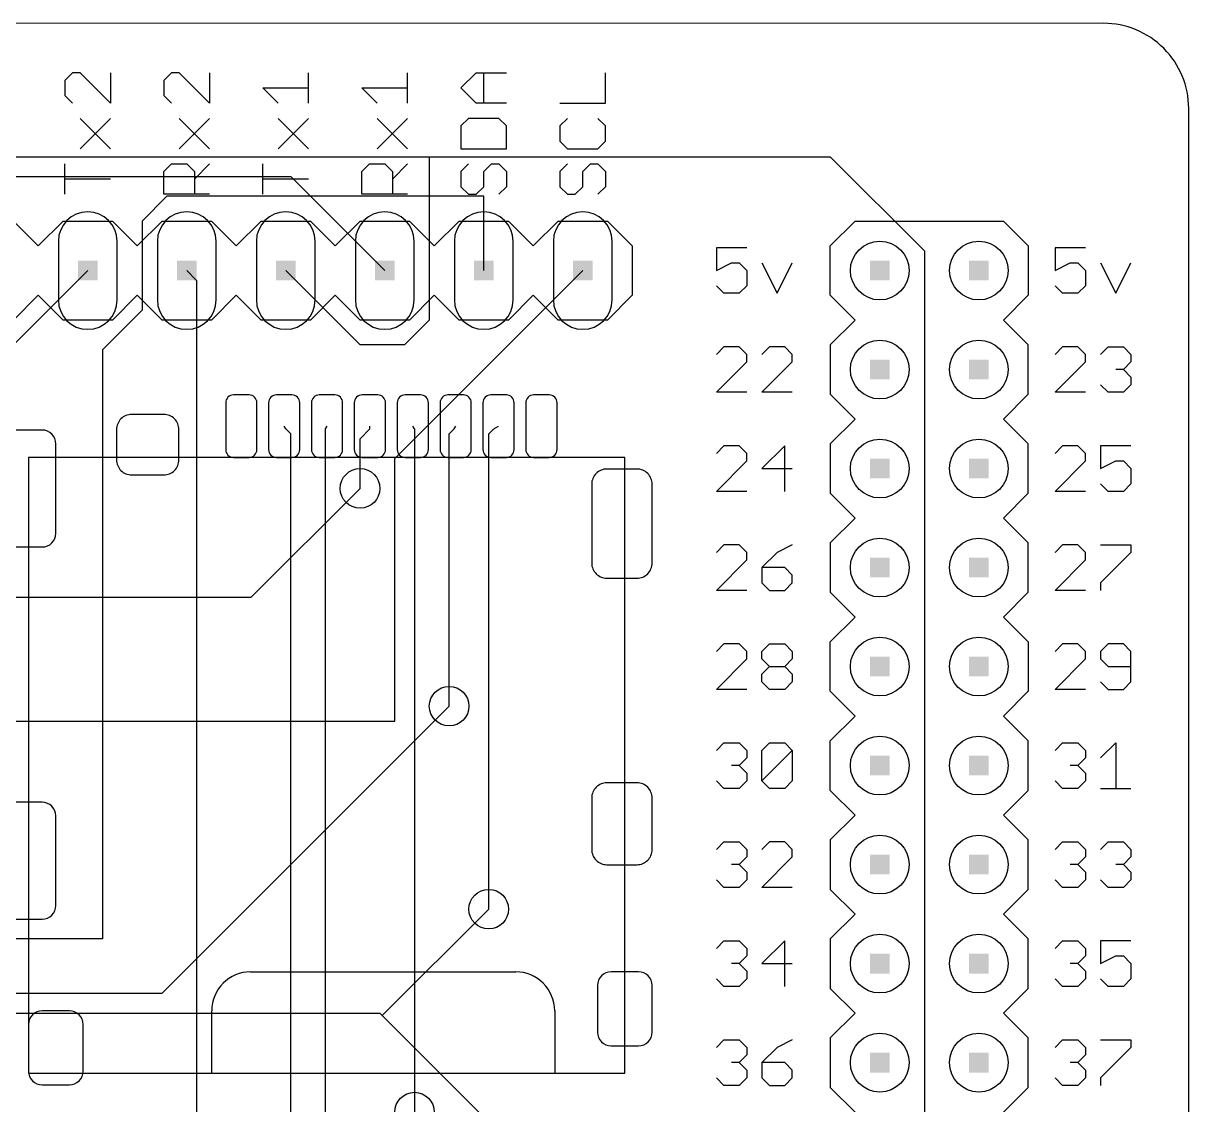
# Model space of a CAD drawing. Extents: x 0 to 3.9, y 0 to 2.37.
# Drawn here: x 2.725 to 3.902, y 1.277 to 2.37 of the extents above; entities that cross this region are included whole.
import ezdxf

# ---------------------------------------------------------------- set-up
doc = ezdxf.new("R2010")
doc.units = 0
for name, color, linetype in [('1', 22, 'CONTINUOUS'), ('16', 175, 'CONTINUOUS'), ('17', 82, 'CONTINUOUS'), ('18', 82, 'CONTINUOUS'), ('20', 7, 'CONTINUOUS'), ('21', 253, 'CONTINUOUS')]:
    doc.layers.add(name, color=color, linetype=linetype)

# ---------------------------------------------------------------- blocks, each defined once
blk = doc.blocks.new('RECT')
blk.add_solid([(-0.5, -0.5), (0.5, -0.5), (-0.5, 0.5), (0.5, 0.5)])
blk = doc.blocks.new('ROUNDP')
blk.add_circle((0, 0), 0.5)
blk = doc.blocks.new('LONGP100')
blk.add_lwpolyline([(-0.5, -0.5), (0.5, -0.5, 1), (0.5, 0.5), (-0.5, 0.5, 1)], format="xyb", close=True)
blk = doc.blocks.new('RECT128000X256000R50')
blk.add_lwpolyline([(0.015748, -0.023622), (0.015748, 0.023622, 0.414214), (0.007874, 0.031496), (-0.007874, 0.031496, 0.414214), (-0.015748, 0.023622), (-0.015748, -0.023622, 0.414214), (-0.007874, -0.031496), (0.007874, -0.031496, 0.414214)], format="xyb", close=True)
blk = doc.blocks.new('RECT248000X448000R50')
blk.add_lwpolyline([(0.030512, -0.039862), (0.030512, 0.039862, 0.414214), (0.015256, 0.055118), (-0.015256, 0.055118, 0.414214), (-0.030512, 0.039862), (-0.030512, -0.039862, 0.414214), (-0.015256, -0.055118), (0.015256, -0.055118, 0.414214)], format="xyb", close=True)
blk = doc.blocks.new('RECT248000X336000R50')
blk.add_lwpolyline([(0.030512, -0.026083), (0.030512, 0.026083, 0.414214), (0.015256, 0.041339), (-0.015256, 0.041339, 0.414214), (-0.030512, 0.026083), (-0.030512, -0.026083, 0.414214), (-0.015256, -0.041339), (0.015256, -0.041339, 0.414214)], format="xyb", close=True)
blk = doc.blocks.new('RECT224000X304000R50')
blk.add_lwpolyline([(0.027559, -0.023622), (0.027559, 0.023622, 0.414214), (0.01378, 0.037402), (-0.01378, 0.037402, 0.414214), (-0.027559, 0.023622), (-0.027559, -0.023622, 0.414214), (-0.01378, -0.037402), (0.01378, -0.037402, 0.414214)], format="xyb", close=True)
blk = doc.blocks.new('RECT224000X480000R50')
blk.add_lwpolyline([(0.027559, -0.045276), (0.027559, 0.045276, 0.414214), (0.01378, 0.059055), (-0.01378, 0.059055, 0.414214), (-0.027559, 0.045276), (-0.027559, -0.045276, 0.414214), (-0.01378, -0.059055), (0.01378, -0.059055, 0.414214)], format="xyb", close=True)
blk = doc.blocks.new('RECT256000X248000R50')
blk.add_lwpolyline([(0.031496, -0.015256), (0.031496, 0.015256, 0.414214), (0.01624, 0.030512), (-0.01624, 0.030512, 0.414214), (-0.031496, 0.015256), (-0.031496, -0.015256, 0.414214), (-0.01624, -0.030512), (0.01624, -0.030512, 0.414214)], format="xyb", close=True)
blk = doc.blocks.new('ROUNDV')
blk.add_circle((0, 0), 0.5)

msp = doc.modelspace()

# ---------------------------------------------------------------- linework, layer by layer
at = {"layer": '1'}
for p, q in [((0.595, 2.235), (3.54, 2.235)), ((3.54, 2.235), (3.635, 2.14)), ((2.87, 2.195), (2.845, 2.17)), ((3.19, 2.195), (2.87, 2.195)), ((3.19, 2.12), (3.19, 2.195)), ((2.845, 2.17), (2.845, 2.08)), ((3.635, 2.14), (3.635, 0.875)), ((2.89, 2.12), (2.9, 2.11)), ((2.9, 2.11), (2.9, 1.07)), ((2.845, 2.08), (2.805, 2.04)), ((2.805, 2.04), (2.805, 1.445)), ((2.99, 1.96), (2.988386, 1.962835)), ((2.995, 1.955), (2.99, 1.96)), ((2.995, 0.835), (2.995, 1.955)), ((3.03, 1.96), (3.031693, 1.962835)), ((3.03, 1.23), (3.03, 1.96)), ((3.065, 1.95), (3.075, 1.96)), ((3.075, 1.96), (3.075, 1.962835)), ((3.12, 1.96), (3.118307, 1.962835)), ((3.12, 1.96), (3.12, 1.27)), ((3.155, 1.955), (3.16, 1.96)), ((3.155, 1.68), (3.155, 1.955)), ((3.16, 1.96), (3.161614, 1.962835)), ((3.195, 1.955), (3.2, 1.96)), ((3.195, 1.475), (3.195, 1.955)), ((3.2, 1.96), (3.204921, 1.962835)), ((3.065, 1.9), (3.065, 1.95)), ((2.805, 1.445), (2.375, 1.445))]:
    msp.add_line(p, q, dxfattribs=at)
at = {"layer": '16'}
for p, q in [((0.52, 2.235), (3.135, 2.235)), ((3.135, 2.235), (3.135, 2.07)), ((0.53, 2.215), (2.995, 2.215)), ((2.995, 2.215), (3.09, 2.12)), ((2.79, 2.12), (2.715, 2.045)), ((3.065, 2.045), (2.99, 2.12)), ((3.1, 1.93), (3.29, 2.12)), ((3.135, 2.07), (3.11, 2.045)), ((3.11, 2.045), (3.065, 2.045)), ((3.1, 1.665), (3.1, 1.93)), ((2.955, 1.79), (3.065, 1.9)), ((2.68, 1.79), (2.955, 1.79)), ((2.865, 1.39), (3.155, 1.68)), ((2.4, 1.665), (3.1, 1.665)), ((3.0875, 1.3675), (3.195, 1.475)), ((1.475, 1.39), (2.865, 1.39)), ((2.44, 1.37), (3.085, 1.37)), ((3.085, 1.37), (3.0875, 1.3675)), ((3.0875, 1.3675), (3.405, 1.05))]:
    msp.add_line(p, q, dxfattribs=at)
at = {"layer": '20'}
for p, q in [((3.815916, 2.369717), (0.053705, 2.369608)), ((3.902008, 0.094063), (3.902008, 2.283628))]:
    msp.add_line(p, q, dxfattribs=at)
msp.add_arc((3.815918, 2.283628), 0.086089, 360, 90.001638, dxfattribs=at)
at = {"layer": '21'}
for p, q in [((2.774634, 2.319771), (2.766961, 2.312098)), ((2.782307, 2.319771), (2.774634, 2.319771)), ((2.813, 2.289078), (2.782307, 2.319771)), ((2.813, 2.319771), (2.813, 2.289078)), ((2.874634, 2.319771), (2.866961, 2.312098)), ((2.882307, 2.319771), (2.874634, 2.319771)), ((2.913, 2.289078), (2.882307, 2.319771)), ((2.913, 2.319771), (2.913, 2.289078)), ((3.013, 2.289078), (3.013, 2.319771)), ((3.113, 2.289078), (3.113, 2.319771)), ((3.166961, 2.304425), (3.182307, 2.319771)), ((3.182307, 2.319771), (3.213, 2.319771)), ((3.18998, 2.289078), (3.18998, 2.319771)), ((3.313, 2.289078), (3.313, 2.319771)), ((2.766961, 2.312098), (2.766961, 2.296752)), ((2.866961, 2.312098), (2.866961, 2.296752)), ((2.766961, 2.296752), (2.774634, 2.289078)), ((2.866961, 2.296752), (2.874634, 2.289078)), ((2.982307, 2.289078), (2.966961, 2.304425)), ((2.966961, 2.304425), (3.013, 2.304425)), ((3.082307, 2.289078), (3.066961, 2.304425)), ((3.066961, 2.304425), (3.113, 2.304425)), ((3.182307, 2.289078), (3.166961, 2.304425)), ((3.213, 2.289078), (3.182307, 2.289078)), ((3.266961, 2.289078), (3.313, 2.289078)), ((2.782307, 2.243039), (2.813, 2.273732)), ((2.813, 2.243039), (2.782307, 2.273732)), ((2.882307, 2.243039), (2.913, 2.273732)), ((2.913, 2.243039), (2.882307, 2.273732)), ((2.982307, 2.243039), (3.013, 2.273732)), ((3.013, 2.243039), (2.982307, 2.273732)), ((3.082307, 2.243039), (3.113, 2.273732)), ((3.113, 2.243039), (3.082307, 2.273732)), ((3.174634, 2.273732), (3.166961, 2.266059)), ((3.205327, 2.273732), (3.174634, 2.273732)), ((3.213, 2.266059), (3.205327, 2.273732)), ((3.274634, 2.273732), (3.266961, 2.266059)), ((3.313, 2.266059), (3.305327, 2.273732)), ((3.166961, 2.266059), (3.166961, 2.243039)), ((3.213, 2.243039), (3.213, 2.266059)), ((3.266961, 2.266059), (3.266961, 2.250712)), ((3.313, 2.250712), (3.313, 2.266059)), ((3.266961, 2.250712), (3.274634, 2.243039)), ((3.305327, 2.243039), (3.313, 2.250712)), ((3.166961, 2.243039), (3.213, 2.243039)), ((3.274634, 2.243039), (3.305327, 2.243039)), ((2.766961, 2.197), (2.766961, 2.227693)), ((2.866961, 2.22002), (2.874634, 2.227693)), ((2.874634, 2.227693), (2.88998, 2.227693)), ((2.88998, 2.227693), (2.897654, 2.22002)), ((2.897654, 2.212346), (2.913, 2.227693)), ((2.966961, 2.197), (2.966961, 2.227693)), ((3.066961, 2.22002), (3.074634, 2.227693)), ((3.074634, 2.227693), (3.08998, 2.227693)), ((3.08998, 2.227693), (3.097654, 2.22002)), ((3.097654, 2.212346), (3.113, 2.227693)), ((3.174634, 2.227693), (3.166961, 2.22002)), ((3.18998, 2.22002), (3.197654, 2.227693)), ((3.197654, 2.227693), (3.205327, 2.227693)), ((3.205327, 2.227693), (3.213, 2.22002)), ((3.274634, 2.227693), (3.266961, 2.22002)), ((3.28998, 2.22002), (3.297654, 2.227693)), ((3.297654, 2.227693), (3.305327, 2.227693)), ((3.305327, 2.227693), (3.313, 2.22002)), ((2.866961, 2.197), (2.866961, 2.22002)), ((2.897654, 2.22002), (2.897654, 2.197)), ((3.066961, 2.197), (3.066961, 2.22002)), ((3.097654, 2.22002), (3.097654, 2.197)), ((3.166961, 2.22002), (3.166961, 2.204673)), ((3.18998, 2.204673), (3.18998, 2.22002)), ((3.213, 2.22002), (3.213, 2.204673)), ((3.266961, 2.22002), (3.266961, 2.204673)), ((3.28998, 2.204673), (3.28998, 2.22002)), ((3.313, 2.22002), (3.313, 2.204673)), ((2.813, 2.212346), (2.766961, 2.212346)), ((3.013, 2.212346), (2.966961, 2.212346)), ((3.166961, 2.204673), (3.174634, 2.197)), ((3.182307, 2.197), (3.18998, 2.204673)), ((3.213, 2.204673), (3.205327, 2.197)), ((3.266961, 2.204673), (3.274634, 2.197)), ((3.282307, 2.197), (3.28998, 2.204673)), ((3.313, 2.204673), (3.305327, 2.197)), ((2.913, 2.197), (2.866961, 2.197)), ((3.113, 2.197), (3.066961, 2.197)), ((3.174634, 2.197), (3.182307, 2.197)), ((3.274634, 2.197), (3.282307, 2.197)), ((2.715, 2.17), (2.74, 2.145)), ((2.74, 2.145), (2.765, 2.17)), ((2.765, 2.17), (2.815, 2.17)), ((2.815, 2.17), (2.84, 2.145)), ((2.84, 2.145), (2.865, 2.17)), ((2.865, 2.17), (2.915, 2.17)), ((2.915, 2.17), (2.94, 2.145)), ((2.94, 2.145), (2.965, 2.17)), ((2.965, 2.17), (3.015, 2.17)), ((3.015, 2.17), (3.04, 2.145)), ((3.04, 2.145), (3.065, 2.17)), ((3.065, 2.17), (3.115, 2.17)), ((3.115, 2.17), (3.14, 2.145)), ((3.14, 2.145), (3.165, 2.17)), ((3.165, 2.17), (3.215, 2.17)), ((3.215, 2.17), (3.24, 2.145)), ((3.24, 2.145), (3.265, 2.17)), ((3.265, 2.17), (3.315, 2.17)), ((3.315, 2.17), (3.34, 2.145)), ((3.54, 2.145), (3.565, 2.17)), ((3.565, 2.17), (3.715, 2.17)), ((3.715, 2.17), (3.74, 2.145)), ((3.34, 2.145), (3.34, 2.095)), ((3.455614, 2.143039), (3.424921, 2.143039)), ((3.424921, 2.143039), (3.424921, 2.12002)), ((3.54, 2.095), (3.54, 2.145)), ((3.74, 2.145), (3.74, 2.095)), ((3.797693, 2.143039), (3.767, 2.143039)), ((3.767, 2.143039), (3.767, 2.12002)), ((3.424921, 2.12002), (3.440268, 2.127693)), ((3.440268, 2.127693), (3.447941, 2.127693)), ((3.447941, 2.127693), (3.455614, 2.12002)), ((3.455614, 2.12002), (3.455614, 2.104673)), ((3.470961, 2.127693), (3.486307, 2.097)), ((3.486307, 2.097), (3.501653, 2.127693)), ((3.767, 2.12002), (3.782346, 2.127693)), ((3.782346, 2.127693), (3.79002, 2.127693)), ((3.79002, 2.127693), (3.797693, 2.12002)), ((3.797693, 2.12002), (3.797693, 2.104673)), ((3.813039, 2.127693), (3.828386, 2.097)), ((3.828386, 2.097), (3.843732, 2.127693)), ((3.432594, 2.097), (3.424921, 2.104673)), ((3.447941, 2.097), (3.432594, 2.097)), ((3.455614, 2.104673), (3.447941, 2.097)), ((3.774673, 2.097), (3.767, 2.104673)), ((3.79002, 2.097), (3.774673, 2.097)), ((3.797693, 2.104673), (3.79002, 2.097)), ((2.74, 2.095), (2.715, 2.07)), ((2.765, 2.07), (2.74, 2.095)), ((2.84, 2.095), (2.815, 2.07)), ((2.865, 2.07), (2.84, 2.095)), ((2.94, 2.095), (2.915, 2.07)), ((2.965, 2.07), (2.94, 2.095)), ((3.04, 2.095), (3.015, 2.07)), ((3.065, 2.07), (3.04, 2.095)), ((3.14, 2.095), (3.115, 2.07)), ((3.165, 2.07), (3.14, 2.095)), ((3.24, 2.095), (3.215, 2.07)), ((3.265, 2.07), (3.24, 2.095)), ((3.34, 2.095), (3.315, 2.07)), ((3.54, 2.095), (3.565, 2.07)), ((3.74, 2.095), (3.715, 2.07)), ((2.815, 2.07), (2.765, 2.07)), ((2.915, 2.07), (2.865, 2.07)), ((3.015, 2.07), (2.965, 2.07)), ((3.115, 2.07), (3.065, 2.07)), ((3.215, 2.07), (3.165, 2.07)), ((3.315, 2.07), (3.265, 2.07)), ((3.565, 2.07), (3.54, 2.045)), ((3.74, 2.045), (3.715, 2.07)), ((3.432594, 2.043039), (3.424921, 2.035366)), ((3.447941, 2.043039), (3.432594, 2.043039)), ((3.455614, 2.035366), (3.447941, 2.043039)), ((3.478634, 2.043039), (3.470961, 2.035366)), ((3.49398, 2.043039), (3.478634, 2.043039)), ((3.501653, 2.035366), (3.49398, 2.043039)), ((3.54, 2.045), (3.54, 1.995)), ((3.74, 1.995), (3.74, 2.045)), ((3.774673, 2.043039), (3.767, 2.035366)), ((3.79002, 2.043039), (3.774673, 2.043039)), ((3.797693, 2.035366), (3.79002, 2.043039)), ((3.813039, 2.035366), (3.820712, 2.043039)), ((3.820712, 2.043039), (3.836059, 2.043039)), ((3.836059, 2.043039), (3.843732, 2.035366)), ((3.424921, 1.997), (3.455614, 2.027693)), ((3.455614, 2.027693), (3.455614, 2.035366)), ((3.470961, 1.997), (3.501653, 2.027693)), ((3.501653, 2.027693), (3.501653, 2.035366)), ((3.767, 1.997), (3.797693, 2.027693)), ((3.797693, 2.027693), (3.797693, 2.035366)), ((3.843732, 2.027693), (3.836059, 2.02002)), ((3.843732, 2.035366), (3.843732, 2.027693)), ((3.836059, 2.02002), (3.828386, 2.02002)), ((3.836059, 2.02002), (3.843732, 2.012346)), ((3.820712, 1.997), (3.813039, 2.004673)), ((3.843732, 2.004673), (3.836059, 1.997)), ((3.843732, 2.012346), (3.843732, 2.004673)), ((3.455614, 1.997), (3.424921, 1.997)), ((3.501653, 1.997), (3.470961, 1.997)), ((3.54, 1.995), (3.565, 1.97)), ((3.715, 1.97), (3.74, 1.995)), ((3.797693, 1.997), (3.767, 1.997)), ((3.836059, 1.997), (3.820712, 1.997)), ((3.565, 1.97), (3.54, 1.945)), ((3.74, 1.945), (3.715, 1.97)), ((3.432594, 1.943039), (3.424921, 1.935366)), ((3.447941, 1.943039), (3.432594, 1.943039)), ((3.455614, 1.935366), (3.447941, 1.943039)), ((3.49398, 1.943039), (3.470961, 1.92002)), ((3.49398, 1.897), (3.49398, 1.943039)), ((3.54, 1.945), (3.54, 1.895)), ((3.74, 1.895), (3.74, 1.945)), ((3.774673, 1.943039), (3.767, 1.935366)), ((3.79002, 1.943039), (3.774673, 1.943039)), ((3.797693, 1.935366), (3.79002, 1.943039)), ((3.843732, 1.943039), (3.813039, 1.943039)), ((3.813039, 1.943039), (3.813039, 1.92002)), ((3.33248, 1.931339), (2.730118, 1.931339)), ((2.730118, 1.931339), (2.730118, 1.309291)), ((3.33248, 1.309291), (3.33248, 1.931339)), ((3.455614, 1.927693), (3.455614, 1.935366)), ((3.797693, 1.927693), (3.797693, 1.935366)), ((3.424921, 1.897), (3.455614, 1.927693)), ((3.470961, 1.92002), (3.501653, 1.92002)), ((3.767, 1.897), (3.797693, 1.927693)), ((3.813039, 1.92002), (3.828386, 1.927693)), ((3.828386, 1.927693), (3.836059, 1.927693)), ((3.836059, 1.927693), (3.843732, 1.92002)), ((3.843732, 1.92002), (3.843732, 1.904673)), ((3.455614, 1.897), (3.424921, 1.897)), ((3.797693, 1.897), (3.767, 1.897)), ((3.820712, 1.897), (3.813039, 1.904673)), ((3.836059, 1.897), (3.820712, 1.897)), ((3.843732, 1.904673), (3.836059, 1.897)), ((3.54, 1.895), (3.565, 1.87)), ((3.715, 1.87), (3.74, 1.895)), ((3.565, 1.87), (3.54, 1.845)), ((3.74, 1.845), (3.715, 1.87)), ((3.432594, 1.843039), (3.424921, 1.835366)), ((3.447941, 1.843039), (3.432594, 1.843039)), ((3.455614, 1.835366), (3.447941, 1.843039)), ((3.501653, 1.843039), (3.486307, 1.835366)), ((3.54, 1.845), (3.54, 1.795)), ((3.74, 1.795), (3.74, 1.845)), ((3.774673, 1.843039), (3.767, 1.835366)), ((3.79002, 1.843039), (3.774673, 1.843039)), ((3.797693, 1.835366), (3.79002, 1.843039)), ((3.813039, 1.843039), (3.843732, 1.843039)), ((3.843732, 1.843039), (3.843732, 1.835366)), ((3.424921, 1.797), (3.455614, 1.827693)), ((3.455614, 1.827693), (3.455614, 1.835366)), ((3.486307, 1.835366), (3.470961, 1.82002)), ((3.767, 1.797), (3.797693, 1.827693)), ((3.797693, 1.827693), (3.797693, 1.835366)), ((3.843732, 1.835366), (3.813039, 1.804673)), ((3.470961, 1.82002), (3.470961, 1.804673)), ((3.49398, 1.82002), (3.470961, 1.82002)), ((3.501653, 1.812346), (3.49398, 1.82002)), ((3.470961, 1.804673), (3.478634, 1.797)), ((3.49398, 1.797), (3.501653, 1.804673)), ((3.501653, 1.804673), (3.501653, 1.812346)), ((3.813039, 1.804673), (3.813039, 1.797)), ((3.455614, 1.797), (3.424921, 1.797)), ((3.478634, 1.797), (3.49398, 1.797)), ((3.54, 1.795), (3.565, 1.77)), ((3.715, 1.77), (3.74, 1.795)), ((3.797693, 1.797), (3.767, 1.797)), ((3.54, 1.745), (3.565, 1.77)), ((3.74, 1.745), (3.715, 1.77)), ((3.432594, 1.743039), (3.424921, 1.735366)), ((3.447941, 1.743039), (3.432594, 1.743039)), ((3.455614, 1.735366), (3.447941, 1.743039)), ((3.470961, 1.735366), (3.478634, 1.743039)), ((3.478634, 1.743039), (3.49398, 1.743039)), ((3.49398, 1.743039), (3.501653, 1.735366)), ((3.54, 1.695), (3.54, 1.745)), ((3.74, 1.745), (3.74, 1.695)), ((3.774673, 1.743039), (3.767, 1.735366)), ((3.79002, 1.743039), (3.774673, 1.743039)), ((3.797693, 1.735366), (3.79002, 1.743039)), ((3.820712, 1.743039), (3.813039, 1.735366)), ((3.836059, 1.743039), (3.820712, 1.743039)), ((3.843732, 1.735366), (3.836059, 1.743039)), ((3.455614, 1.727693), (3.455614, 1.735366)), ((3.470961, 1.727693), (3.470961, 1.735366)), ((3.501653, 1.735366), (3.501653, 1.727693)), ((3.797693, 1.727693), (3.797693, 1.735366)), ((3.813039, 1.735366), (3.813039, 1.727693)), ((3.843732, 1.704673), (3.843732, 1.735366)), ((3.424921, 1.697), (3.455614, 1.727693)), ((3.478634, 1.72002), (3.470961, 1.727693)), ((3.470961, 1.712346), (3.478634, 1.72002)), ((3.478634, 1.72002), (3.49398, 1.72002)), ((3.501653, 1.727693), (3.49398, 1.72002)), ((3.49398, 1.72002), (3.501653, 1.712346)), ((3.767, 1.697), (3.797693, 1.727693)), ((3.813039, 1.727693), (3.820712, 1.72002)), ((3.820712, 1.72002), (3.843732, 1.72002)), ((3.470961, 1.704673), (3.470961, 1.712346)), ((3.501653, 1.712346), (3.501653, 1.704673)), ((3.455614, 1.697), (3.424921, 1.697)), ((3.478634, 1.697), (3.470961, 1.704673)), ((3.49398, 1.697), (3.478634, 1.697)), ((3.501653, 1.704673), (3.49398, 1.697)), ((3.797693, 1.697), (3.767, 1.697)), ((3.813039, 1.704673), (3.820712, 1.697)), ((3.820712, 1.697), (3.836059, 1.697)), ((3.836059, 1.697), (3.843732, 1.704673)), ((3.565, 1.67), (3.54, 1.695)), ((3.74, 1.695), (3.715, 1.67)), ((3.54, 1.645), (3.565, 1.67)), ((3.74, 1.645), (3.715, 1.67)), ((3.424921, 1.635366), (3.432594, 1.643039)), ((3.432594, 1.643039), (3.447941, 1.643039)), ((3.447941, 1.643039), (3.455614, 1.635366)), ((3.470961, 1.635366), (3.478634, 1.643039)), ((3.478634, 1.643039), (3.49398, 1.643039)), ((3.49398, 1.643039), (3.501653, 1.635366)), ((3.54, 1.595), (3.54, 1.645)), ((3.74, 1.595), (3.74, 1.645)), ((3.767, 1.635366), (3.774673, 1.643039)), ((3.774673, 1.643039), (3.79002, 1.643039)), ((3.79002, 1.643039), (3.797693, 1.635366)), ((3.813039, 1.627693), (3.828386, 1.643039)), ((3.828386, 1.643039), (3.828386, 1.597)), ((3.455614, 1.627693), (3.447941, 1.62002)), ((3.455614, 1.635366), (3.455614, 1.627693)), ((3.470961, 1.604673), (3.470961, 1.635366)), ((3.470961, 1.604673), (3.501653, 1.635366)), ((3.501653, 1.635366), (3.501653, 1.604673)), ((3.797693, 1.627693), (3.79002, 1.62002)), ((3.797693, 1.635366), (3.797693, 1.627693)), ((3.447941, 1.62002), (3.440268, 1.62002)), ((3.447941, 1.62002), (3.455614, 1.612346)), ((3.79002, 1.62002), (3.782346, 1.62002)), ((3.79002, 1.62002), (3.797693, 1.612346)), ((3.432594, 1.597), (3.424921, 1.604673)), ((3.455614, 1.604673), (3.447941, 1.597)), ((3.455614, 1.612346), (3.455614, 1.604673)), ((3.478634, 1.597), (3.470961, 1.604673)), ((3.501653, 1.604673), (3.49398, 1.597)), ((3.774673, 1.597), (3.767, 1.604673)), ((3.797693, 1.604673), (3.79002, 1.597)), ((3.797693, 1.612346), (3.797693, 1.604673)), ((3.447941, 1.597), (3.432594, 1.597)), ((3.49398, 1.597), (3.478634, 1.597)), ((3.54, 1.595), (3.565, 1.57)), ((3.715, 1.57), (3.74, 1.595)), ((3.79002, 1.597), (3.774673, 1.597)), ((3.813039, 1.597), (3.843732, 1.597)), ((3.565, 1.57), (3.54, 1.545)), ((3.74, 1.545), (3.715, 1.57)), ((3.424921, 1.535366), (3.432594, 1.543039)), ((3.432594, 1.543039), (3.447941, 1.543039)), ((3.447941, 1.543039), (3.455614, 1.535366)), ((3.478634, 1.543039), (3.470961, 1.535366)), ((3.49398, 1.543039), (3.478634, 1.543039)), ((3.501653, 1.535366), (3.49398, 1.543039)), ((3.54, 1.545), (3.54, 1.495)), ((3.74, 1.495), (3.74, 1.545)), ((3.767, 1.535366), (3.774673, 1.543039)), ((3.774673, 1.543039), (3.79002, 1.543039)), ((3.79002, 1.543039), (3.797693, 1.535366)), ((3.813039, 1.535366), (3.820712, 1.543039)), ((3.820712, 1.543039), (3.836059, 1.543039)), ((3.836059, 1.543039), (3.843732, 1.535366)), ((3.455614, 1.535366), (3.455614, 1.527693)), ((3.501653, 1.527693), (3.501653, 1.535366)), ((3.797693, 1.535366), (3.797693, 1.527693)), ((3.843732, 1.535366), (3.843732, 1.527693)), ((3.447941, 1.52002), (3.440268, 1.52002)), ((3.455614, 1.527693), (3.447941, 1.52002)), ((3.447941, 1.52002), (3.455614, 1.512346)), ((3.470961, 1.497), (3.501653, 1.527693)), ((3.79002, 1.52002), (3.782346, 1.52002)), ((3.797693, 1.527693), (3.79002, 1.52002)), ((3.79002, 1.52002), (3.797693, 1.512346)), ((3.836059, 1.52002), (3.828386, 1.52002)), ((3.843732, 1.527693), (3.836059, 1.52002)), ((3.836059, 1.52002), (3.843732, 1.512346)), ((3.455614, 1.512346), (3.455614, 1.504673)), ((3.797693, 1.512346), (3.797693, 1.504673)), ((3.843732, 1.512346), (3.843732, 1.504673)), ((3.432594, 1.497), (3.424921, 1.504673)), ((3.447941, 1.497), (3.432594, 1.497)), ((3.455614, 1.504673), (3.447941, 1.497)), ((3.501653, 1.497), (3.470961, 1.497)), ((3.54, 1.495), (3.565, 1.47)), ((3.715, 1.47), (3.74, 1.495)), ((3.774673, 1.497), (3.767, 1.504673)), ((3.79002, 1.497), (3.774673, 1.497)), ((3.797693, 1.504673), (3.79002, 1.497)), ((3.820712, 1.497), (3.813039, 1.504673)), ((3.836059, 1.497), (3.820712, 1.497)), ((3.843732, 1.504673), (3.836059, 1.497)), ((3.565, 1.47), (3.54, 1.445)), ((3.74, 1.445), (3.715, 1.47)), ((3.424921, 1.435366), (3.432594, 1.443039)), ((3.432594, 1.443039), (3.447941, 1.443039)), ((3.447941, 1.443039), (3.455614, 1.435366)), ((3.49398, 1.443039), (3.470961, 1.42002)), ((3.49398, 1.397), (3.49398, 1.443039)), ((3.54, 1.445), (3.54, 1.395)), ((3.74, 1.395), (3.74, 1.445)), ((3.767, 1.435366), (3.774673, 1.443039)), ((3.774673, 1.443039), (3.79002, 1.443039)), ((3.79002, 1.443039), (3.797693, 1.435366)), ((3.843732, 1.443039), (3.813039, 1.443039)), ((3.813039, 1.443039), (3.813039, 1.42002)), ((3.455614, 1.427693), (3.447941, 1.42002)), ((3.455614, 1.435366), (3.455614, 1.427693)), ((3.797693, 1.427693), (3.79002, 1.42002)), ((3.797693, 1.435366), (3.797693, 1.427693)), ((3.813039, 1.42002), (3.828386, 1.427693)), ((3.828386, 1.427693), (3.836059, 1.427693)), ((3.836059, 1.427693), (3.843732, 1.42002)), ((3.447941, 1.42002), (3.440268, 1.42002)), ((3.447941, 1.42002), (3.455614, 1.412346)), ((3.470961, 1.42002), (3.501653, 1.42002)), ((3.79002, 1.42002), (3.782346, 1.42002)), ((3.79002, 1.42002), (3.797693, 1.412346)), ((3.843732, 1.42002), (3.843732, 1.404673)), ((2.954528, 1.411654), (3.222244, 1.411654)), ((3.432594, 1.397), (3.424921, 1.404673)), ((3.455614, 1.404673), (3.447941, 1.397)), ((3.455614, 1.412346), (3.455614, 1.404673)), ((3.774673, 1.397), (3.767, 1.404673)), ((3.797693, 1.404673), (3.79002, 1.397)), ((3.797693, 1.412346), (3.797693, 1.404673)), ((3.820712, 1.397), (3.813039, 1.404673)), ((3.843732, 1.404673), (3.836059, 1.397)), ((3.447941, 1.397), (3.432594, 1.397)), ((3.54, 1.395), (3.565, 1.37)), ((3.715, 1.37), (3.74, 1.395)), ((3.79002, 1.397), (3.774673, 1.397)), ((3.836059, 1.397), (3.820712, 1.397)), ((2.915157, 1.309291), (2.915157, 1.372283)), ((3.261614, 1.372283), (3.261614, 1.309291)), ((3.565, 1.37), (3.54, 1.345)), ((3.74, 1.345), (3.715, 1.37)), ((3.424921, 1.335366), (3.432594, 1.343039)), ((3.432594, 1.343039), (3.447941, 1.343039)), ((3.447941, 1.343039), (3.455614, 1.335366)), ((3.501653, 1.343039), (3.486307, 1.335366)), ((3.54, 1.345), (3.54, 1.295)), ((3.74, 1.295), (3.74, 1.345)), ((3.767, 1.335366), (3.774673, 1.343039)), ((3.774673, 1.343039), (3.79002, 1.343039)), ((3.79002, 1.343039), (3.797693, 1.335366)), ((3.813039, 1.343039), (3.843732, 1.343039)), ((3.843732, 1.343039), (3.843732, 1.335366)), ((3.455614, 1.335366), (3.455614, 1.327693)), ((3.486307, 1.335366), (3.470961, 1.32002)), ((3.797693, 1.335366), (3.797693, 1.327693)), ((3.843732, 1.335366), (3.813039, 1.304673)), ((3.447941, 1.32002), (3.440268, 1.32002)), ((3.455614, 1.327693), (3.447941, 1.32002)), ((3.447941, 1.32002), (3.455614, 1.312346)), ((3.470961, 1.32002), (3.470961, 1.304673)), ((3.49398, 1.32002), (3.470961, 1.32002)), ((3.501653, 1.312346), (3.49398, 1.32002)), ((3.79002, 1.32002), (3.782346, 1.32002)), ((3.797693, 1.327693), (3.79002, 1.32002)), ((3.79002, 1.32002), (3.797693, 1.312346)), ((2.730118, 1.309291), (3.33248, 1.309291)), ((3.455614, 1.312346), (3.455614, 1.304673)), ((3.501653, 1.304673), (3.501653, 1.312346)), ((3.797693, 1.312346), (3.797693, 1.304673)), ((3.432594, 1.297), (3.424921, 1.304673)), ((3.447941, 1.297), (3.432594, 1.297)), ((3.455614, 1.304673), (3.447941, 1.297)), ((3.470961, 1.304673), (3.478634, 1.297)), ((3.478634, 1.297), (3.49398, 1.297)), ((3.49398, 1.297), (3.501653, 1.304673)), ((3.54, 1.295), (3.565, 1.27)), ((3.715, 1.27), (3.74, 1.295)), ((3.774673, 1.297), (3.767, 1.304673)), ((3.79002, 1.297), (3.774673, 1.297)), ((3.797693, 1.304673), (3.79002, 1.297)), ((3.813039, 1.304673), (3.813039, 1.297))]:
    msp.add_line(p, q, dxfattribs=at)
for centre, start, end in [((2.954528, 1.372283), 90, 180), ((3.222244, 1.372283), 0, 90)]:
    msp.add_arc(centre, 0.03937, start, end, dxfattribs=at)

# ---------------------------------------------------------------- block references
at = {"layer": '1', "rotation": 180}
msp.add_blockref('RECT128000X256000R50', (2.945079, 1.962835), dxfattribs=at)
at = {"layer": '1'}
for name, p in [('RECT128000X256000R50', (2.988386, 1.962835)), ('RECT128000X256000R50', (3.031693, 1.962835)), ('RECT128000X256000R50', (3.075, 1.962835)), ('RECT128000X256000R50', (3.118307, 1.962835)), ('RECT128000X256000R50', (3.161614, 1.962835)), ('RECT128000X256000R50', (3.204921, 1.962835)), ('RECT128000X256000R50', (3.248228, 1.962835)), ('RECT256000X248000R50', (2.850591, 1.944134)), ('RECT224000X480000R50', (2.730118, 1.899843)), ('RECT248000X448000R50', (3.329528, 1.864409)), ('RECT248000X336000R50', (3.329528, 1.56126)), ('RECT224000X480000R50', (2.730118, 1.523858)), ('RECT224000X304000R50', (3.33248, 1.374252)), ('RECT224000X304000R50', (2.757677, 1.334882))]:
    msp.add_blockref(name, p, dxfattribs=at)
at = {"layer": '17', "xscale": 0.05937, "yscale": 0.05937}
for name, p, rotation in [('LONGP100', (2.79, 2.12), 90), ('LONGP100', (2.79, 2.12), 90), ('LONGP100', (2.89, 2.12), 90), ('LONGP100', (2.89, 2.12), 90), ('LONGP100', (2.99, 2.12), 90), ('LONGP100', (2.99, 2.12), 90), ('LONGP100', (3.09, 2.12), 90), ('LONGP100', (3.09, 2.12), 90), ('LONGP100', (3.19, 2.12), 90), ('LONGP100', (3.19, 2.12), 90), ('LONGP100', (3.29, 2.12), 90), ('LONGP100', (3.29, 2.12), 90), ('ROUNDP', (3.59, 2.12), 180), ('ROUNDP', (3.59, 2.12), 180), ('ROUNDP', (3.69, 2.12), 180), ('ROUNDP', (3.69, 2.12), 180)]:
    msp.add_blockref(name, p, dxfattribs=dict(at, rotation=rotation))
for p in [(3.59, 2.02), (3.59, 2.02), (3.69, 2.02), (3.69, 2.02), (3.59, 1.92), (3.59, 1.92), (3.69, 1.92), (3.69, 1.92), (3.59, 1.82), (3.59, 1.82), (3.69, 1.82), (3.69, 1.82), (3.59, 1.72), (3.59, 1.72), (3.69, 1.72), (3.69, 1.72), (3.59, 1.62), (3.59, 1.62), (3.69, 1.62), (3.69, 1.62), (3.59, 1.52), (3.59, 1.52), (3.69, 1.52), (3.69, 1.52), (3.59, 1.42), (3.59, 1.42), (3.69, 1.42), (3.69, 1.42), (3.59, 1.32), (3.59, 1.32), (3.69, 1.32), (3.69, 1.32)]:
    msp.add_blockref('ROUNDP', p, dxfattribs=at)
at = {"layer": '18', "xscale": 0.04, "yscale": 0.04}
for p in [(3.065, 1.9), (3.065, 1.9), (3.155, 1.68), (3.155, 1.68), (3.195, 1.475), (3.195, 1.475), (3.12, 1.27), (3.12, 1.27)]:
    msp.add_blockref('ROUNDV', p, dxfattribs=at)
at = {"layer": '21', "xscale": 0.02, "yscale": 0.02}
for p in [(2.79, 2.12), (2.79, 2.12), (2.89, 2.12), (2.99, 2.12), (3.09, 2.12), (3.19, 2.12), (3.29, 2.12), (3.59, 2.12), (3.69, 2.12), (3.59, 2.02), (3.69, 2.02), (3.59, 1.92), (3.69, 1.92), (3.59, 1.82), (3.69, 1.82), (3.59, 1.72), (3.69, 1.72), (3.59, 1.62), (3.69, 1.62), (3.59, 1.52), (3.69, 1.52), (3.59, 1.42), (3.69, 1.42), (3.59, 1.32), (3.69, 1.32)]:
    msp.add_blockref('RECT', p, dxfattribs=at)

doc.saveas('drawing.dxf')
